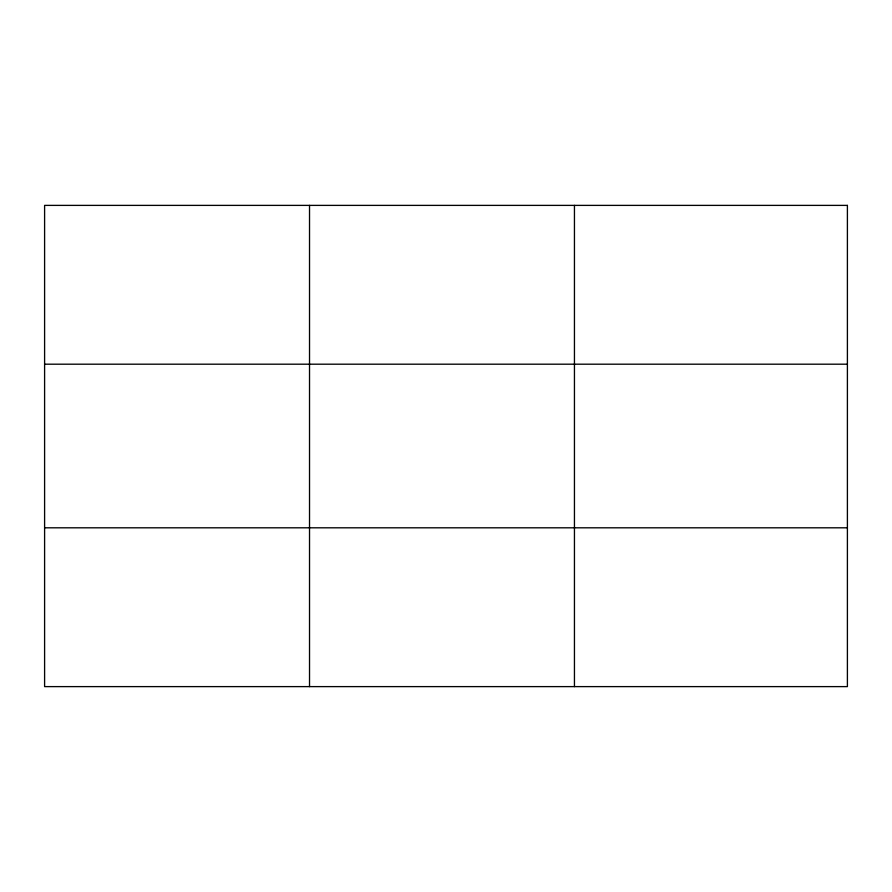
<?xml version="1.0" encoding="UTF-8"?>
<svg xmlns="http://www.w3.org/2000/svg" width="892" height="892" viewBox="0 0 892 892"><rect width="100%" height="100%" fill="white"/><g stroke="black" fill="none" stroke-linecap="round" stroke-linejoin="round"><path stroke-width="1.34" d="M309.524 205.383L309.524 686.617M574.448 205.383L574.448 686.617M44.6 364.192L847.4 364.192M44.6 527.808L847.4 527.808M847.4 205.383L847.4 686.617L44.6 686.617L44.6 205.383L847.4 205.383"/></g></svg>
